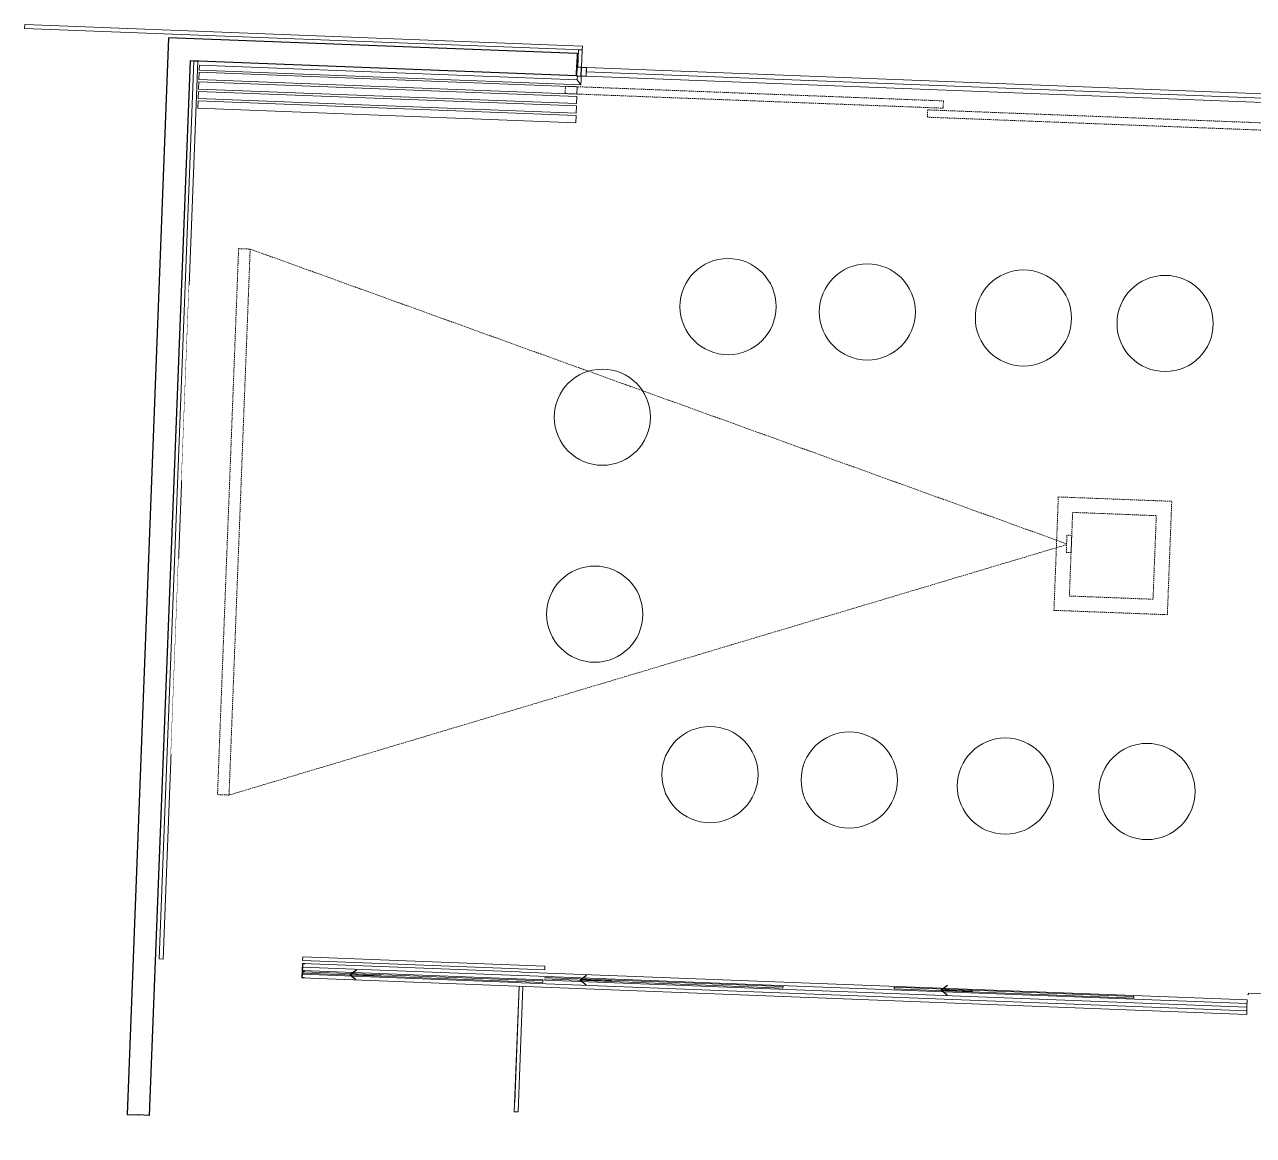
# Model space of a CAD drawing. Header units: millimetres. Extents: x 37982 to 83307, y -4479 to 56252.
# Drawn here: x 37982 to 44369, y 18759 to 24534 of the extents above; entities that cross this region are included whole.
import ezdxf

# ---------------------------------------------------------------- set-up
doc = ezdxf.new("R2010")
doc.units = ezdxf.units.MM
doc.header["$MEASUREMENT"] = 0
doc.linetypes.add('DGN Style 2', pattern=[10, 6, -4])
for name, color, linetype, lineweight in [('ANNO-NOTE-0020', 9, 'Continuous', 0), ('EQPM-FIXD', 62, 'Continuous', 13), ('EQPM-OVHD', 62, 'DGN Style 2', 13), ('FIXT-JNRY-PART', 42, 'Continuous', 0), ('FURN-FREE', 1, 'Continuous', 0), ('FURN-STOR', 213, 'Continuous', 0), ('GLAZ', 4, 'Continuous', 0), ('PRTN-FULL', 6, 'Continuous', 30), ('WALL-LNIG', 1, 'Continuous', 0)]:
    doc.layers.add(name, color=color, linetype=linetype, lineweight=lineweight)
doc.styles.add('Style-Arial Narrow', font='ARIALN.TTF')
doc.dimstyles.new('Arrow', dxfattribs={"dimtxt": 250, "dimasz": 162.5, "dimexe": 250, "dimexo": 0.0625, "dimgap": 125, "dimtad": 0, "dimtih": 1, "dimtoh": 1, "dimdec": 0, "dimzin": 11, "dimdsep": 46, "dimtxsty": 'Style-Arial Narrow', "dimblk": 'TerminatorOpen_1.5', "dimcen": 0.09, "dimadec": 0, "dimazin": 3, "dimtfac": 1, "dimtdec": 0, "dimtmove": 0, "dimatfit": 1, "dimldrblk": 'TerminatorOpen_1.5', "dimfxl": 250, "dimfxlon": 1, "dimfrac": 2, "dimtolj": 1, "dimtzin": 11, "dimarcsym": 0})

# ---------------------------------------------------------------- blocks, each defined once
blk = doc.blocks.new('*U43')
at = {"lineweight": -2, "flags": 128}
for points in [[(-4756.4, 240), (-2791.6, 164), (-2790.1, 202), (-4754.9, 277.9), (-4756.4, 240)], [(-4758.3, 190), (-2793.5, 114.1), (-2792.1, 152), (-4756.8, 228), (-4758.3, 190)], [(-4762.2, 90.1), (-2797.4, 14.1), (-2795.9, 52.1), (-4760.7, 128.1), (-4762.2, 90.1)], [(-4760.2, 140), (-2795.5, 64.1), (-2794, 102.1), (-4758.8, 178), (-4760.2, 140)]]:
    blk.add_lwpolyline(points, close=True, dxfattribs=at)
at = {"color": 251, "linetype": 'DGN Style 2', "lineweight": -2, "flags": 128}
for points in [[(-2852.8, 166.4), (-888, 90.5), (-886.6, 128.4), (-2851.4, 204.4), (-2852.8, 166.4)], [(-969.9, 43.6), (994.9, -32.3), (996.3, 5.6), (-968.4, 81.6), (-969.9, 43.6)], [(913, -79.2), (2877.8, -155.1), (2879.3, -117.2), (914.5, -41.2), (913, -79.2)], [(2795.9, -202), (4760.7, -277.9), (4762.2, -240), (2797.4, -164), (2795.9, -202)]]:
    blk.add_lwpolyline(points, close=True, dxfattribs=at)
blk = doc.blocks.new('*U44')
at = {"color": 0, "linetype": 'ByBlock', "lineweight": -2}
blk.add_wipeout([(-26.4, 712.4), (-81.2, -706.6), (68.6, -712.4), (123.5, 706.6)], dxfattribs=at)
blk.add_wipeout([(-34.1, 512.5), (-73.5, -506.7), (-123.5, -504.8), (-84.1, 514.4)], dxfattribs=at)
blk = doc.blocks.new('*U45')
at = {"color": 0, "linetype": 'ByBlock', "lineweight": -2}
blk.add_wipeout([(-26.4, 712.4), (-81.2, -706.6), (68.6, -712.4), (123.5, 706.6)], dxfattribs=at)
blk.add_wipeout([(-34.1, 512.5), (-73.5, -506.7), (-123.5, -504.8), (-84.1, 514.4)], dxfattribs=at)
blk = doc.blocks.new('*U47')
at = {"color": 0, "linetype": 'ByBlock', "lineweight": -2, "extrusion": (0, 0, -1), "flags": 128}
for points in [[(198.8, 225.7), (-235.9, 208.9), (-219.1, -225.7), (215.6, -208.9), (198.8, 225.7)], [(232.4, 1.4), (207.5, 0.4), (210.9, -89.5), (235.9, -88.6), (232.4, 1.4)]]:
    blk.add_lwpolyline(points, close=True, dxfattribs=at)
blk = doc.blocks.new('*U46')
at = {"color": 0, "linetype": 'ByBlock', "lineweight": -2, "extrusion": (0, 0, -1), "flags": 128}
blk.add_lwpolyline([(283.4, 306.2), (-306.2, 283.4), (-283.4, -306.2), (306.2, -283.4), (283.4, 306.2)], close=True, dxfattribs=at)
at = {"color": 0, "linetype": 'ByBlock', "lineweight": -2}
blk.add_blockref('*U47', (-10.2, 0), dxfattribs=at)
blk = doc.blocks.new('TerminatorOpen_1.5')
at = {"color": 0, "linetype": 'ByBlock', "lineweight": -2}
for q in [(-1, 0.77), (-1, 0), (-1, -0.77)]:
    blk.add_line((0, 0), q, dxfattribs=at)
blk = doc.blocks.new('*U81')
at = {"color": 0, "linetype": 'ByBlock', "lineweight": -2}
blk.add_line((2455.7, -94.9), (-2455.7, 94.9), dxfattribs=at)
at = {"color": 0, "linetype": 'ByBlock', "lineweight": -2, "flags": 128}
blk.add_lwpolyline([(-2454.9, 113.6), (2456.4, -76.2), (2454.9, -113.6), (-2456.4, 76.2), (-2454.9, 113.6)], close=True, dxfattribs=at)
blk = doc.blocks.new('*U82')
at = {"color": 0, "linetype": 'ByBlock', "lineweight": -2}
blk.add_line((2455.7, -94.9), (-2455.7, 94.9), dxfattribs=at)
at = {"color": 0, "linetype": 'ByBlock', "lineweight": -2, "flags": 128}
blk.add_lwpolyline([(-2454.9, 113.6), (2456.4, -76.2), (2454.9, -113.6), (-2456.4, 76.2), (-2454.9, 113.6)], close=True, dxfattribs=at)
blk = doc.blocks.new('*U83')
at = {"color": 0, "linetype": 'ByBlock', "lineweight": -2}
blk.add_line((-3.4, 16.9), (6.6, 16.5), dxfattribs=at)
at = {"color": 0, "linetype": 'ByBlock', "lineweight": -2, "flags": 128}
blk.add_lwpolyline([(6.6, 16.5), (6.7, 18.5), (-5.3, 18.9), (-6.7, -18.5), (5.2, -18.9), (5.3, -17), (-4.6, -16.6), (-4, 0.2), (-3.4, 16.9)], dxfattribs=at)
blk = doc.blocks.new('*U84')
at = {"color": 0, "linetype": 'ByBlock', "lineweight": -2}
blk.add_line((-3.4, 16.9), (6.6, 16.5), dxfattribs=at)
at = {"color": 0, "linetype": 'ByBlock', "lineweight": -2, "flags": 128}
blk.add_lwpolyline([(6.6, 16.5), (6.7, 18.5), (-5.3, 18.9), (-6.7, -18.5), (5.2, -18.9), (5.3, -17), (-4.6, -16.6), (-4, 0.2), (-3.4, 16.9)], dxfattribs=at)

msp = doc.modelspace()

# ---------------------------------------------------------------- linework, layer by layer
at = {"layer": 'EQPM-OVHD', "linetype": 'DGN Style 2', "lineweight": 0, "flags": 128}
msp.add_lwpolyline([(39094.5, 23368.9), (39154.5, 23366.6), (39044.8, 20528.7), (38984.8, 20531), (39094.5, 23368.9)], close=True, dxfattribs=at)
at = {"layer": 'FURN-STOR'}
for centre in [(41638.6, 23067.8), (43174, 23008.5), (40985.1, 22492.8), (40945.5, 21468.9), (42268.6, 20606.9), (43816.4, 20547.1)]:
    msp.add_circle(centre, 250, dxfattribs=at)
at = {"layer": 'GLAZ'}
for p, q in [((40900.4, 24264.8), (40901.3, 24287.3)), ((40902.2, 24309.8), (40901.3, 24287.3)), ((40901.3, 24287.3), (48460.7, 23995.2)), ((40902.2, 24309.8), (48461.5, 24017.7)), ((40900.4, 24264.8), (48459.8, 23972.7))]:
    msp.add_line(p, q, dxfattribs=at)
at = {"layer": 'GLAZ', "flags": 128}
msp.add_lwpolyline([(40877.2, 24310.8), (40902.2, 24309.8), (40900.4, 24264.8), (40875.4, 24265.8), (40877.2, 24310.8)], close=True, dxfattribs=at)
at = {"layer": 'PRTN-FULL'}
for p, q in [((38730.5, 24464.8), (38514.3, 18868)), ((40854.9, 24382.7), (38730.5, 24464.8)), ((38842, 24344.4), (38630.2, 18863.5)), ((40850.5, 24266.8), (38842, 24344.4)), ((40854.9, 24382.7), (40852.7, 24324.7)), ((40850.5, 24266.8), (40852.7, 24324.7)), ((38514.3, 18868), (38572.2, 18865.7)), ((38630.2, 18863.5), (38572.2, 18865.7))]:
    msp.add_line(p, q, dxfattribs=at)
at = {"layer": 'PRTN-FULL', "flags": 128}
msp.add_lwpolyline([(40877.2, 24310.8), (40852.2, 24311.7), (40850.5, 24266.8), (40875.4, 24265.8), (40877.2, 24310.8)], close=True, dxfattribs=at)
at = {"layer": 'WALL-LNIG', "flags": 128}
for points in [[(37982.7, 24533.7), (40881.5, 24421.7), (40880.7, 24401.7), (37981.9, 24513.7), (37982.7, 24533.7)], [(40860.7, 24402.5), (40880.7, 24401.7), (40877.2, 24310.8), (40857.2, 24311.5), (40860.7, 24402.5)], [(38681.6, 19677.1), (38862, 24343.6), (38882, 24342.9), (38701.6, 19676.3), (38681.6, 19677.1)], [(38891.2, 24322.5), (40854.7, 24246.6), (40873.7, 24220.8), (38890.2, 24297.5), (38891.2, 24322.5)], [(40855.5, 24266.6), (40875.4, 24265.8), (40874.7, 24245.8), (40873.7, 24220.8), (40854.7, 24246.6), (40855.5, 24266.6)], [(39427.5, 19688.3), (40686.7, 19639.7), (40685.9, 19619.7), (39426.7, 19668.3), (39427.5, 19688.3)]]:
    msp.add_lwpolyline(points, close=True, dxfattribs=at)

# ---------------------------------------------------------------- block references
at = {"layer": 'WALL-LNIG', "color": 251, "linetype": 'DGN Style 2'}
msp.add_blockref('*U43', (43644.7, 24008.6), dxfattribs=at)
at = {"layer": 'WALL-LNIG'}
for name, p in [('*U83', (39430, 19597)), ('*U84', (39431.4, 19634.4))]:
    msp.add_blockref(name, p, dxfattribs=at)

# ---------------------------------------------------------------- leaders
at = {"layer": 'ANNO-NOTE-0020'}
msp.add_leader([(39673, 19596.1), (39836.9, 19589.7)], dimstyle='Arrow', override={"dimtxt": 50, "dimasz": 32.5, "dimgap": 25}, dxfattribs=at)

# ---------------------------------------------------------------- wipeouts: each hides what was drawn before it
msp.add_wipeout([(44316.2, 18784.8), (44343.8, 19498.3), (44368.8, 19497.4), (44342.2, 18808.9)]).dxf.layer = 'FIXT-JNRY-PART'
at = {"linetype": 'Continuous'}
msp.add_wipeout([(42856, 22703.2), (41357.1, 22761.1), (41287.6, 20962.4), (42786.4, 20904.5)], dxfattribs=at).dxf.layer = 'FURN-FREE'

# ---------------------------------------------------------------- next in the draw order: linework, layer by layer
at = {"layer": 'FURN-STOR'}
for centre in [(42362.6, 23039.9), (41544.6, 20634.9)]:
    msp.add_circle(centre, 250, dxfattribs=at)

# ---------------------------------------------------------------- next in the draw order: block references
at = {"layer": 'EQPM-FIXD', "linetype": 'Continuous', "lineweight": 0}
msp.add_blockref('*U44', (38921.1, 22664.3), dxfattribs=at)

# ---------------------------------------------------------------- next in the draw order: wipeouts: each hides what was drawn before it
for points in [[(40692.6, 19639.4), (41300.1, 19616), (41299.2, 19591), (40691.7, 19614.5)], [(44316.2, 18784.8), (44974.5, 18759.4), (44975.5, 18784.4), (44342.2, 18808.9)]]:
    msp.add_wipeout(points).dxf.layer = 'FIXT-JNRY-PART'
at = {"linetype": 'Continuous'}
msp.add_wipeout([(44354.8, 22645.2), (42856, 22703.2), (42786.4, 20904.5), (44285.3, 20846.6)], dxfattribs=at).dxf.layer = 'FURN-FREE'

# ---------------------------------------------------------------- next in the draw order: linework, layer by layer
at = {"layer": 'EQPM-OVHD', "linetype": 'DGN Style 2', "lineweight": 0}
for p, q in [((39154.5, 23366.6), (43398.4, 21834.6)), ((43393.5, 21828.9), (39044.8, 20528.7))]:
    msp.add_line(p, q, dxfattribs=at)
at = {"layer": 'FURN-STOR'}
for centre in [(43910.4, 22980), (43080, 20575.5)]:
    msp.add_circle(centre, 250, dxfattribs=at)

# ---------------------------------------------------------------- next in the draw order: block references
at = {"layer": 'EQPM-FIXD', "linetype": 'Continuous', "lineweight": 0}
msp.add_blockref('*U45', (38866.2, 21245.3), dxfattribs=at)
at = {"layer": 'EQPM-OVHD', "linetype": 'DGN Style 2', "lineweight": 0, "extrusion": (0, 0, -1), "rotation": 184.4262783106791}
msp.add_blockref('*U46', (-43638.7, 21772.2), dxfattribs=at)

# ---------------------------------------------------------------- next in the draw order: wipeouts: each hides what was drawn before it
msp.add_wipeout([(41300.1, 19616), (41908, 19592.5), (41907.1, 19567.5), (41299.2, 19591)]).dxf.layer = 'FIXT-JNRY-PART'
at = {"linetype": 'Continuous'}
msp.add_wipeout([(45853.7, 22587.3), (44354.8, 22645.2), (44285.3, 20846.6), (45784.2, 20788.7)], dxfattribs=at).dxf.layer = 'FURN-FREE'

# ---------------------------------------------------------------- next in the draw order: wipeouts: each hides what was drawn before it
msp.add_wipeout([(41908, 19592.5), (42515.7, 19569), (42514.8, 19544), (41907.1, 19567.5)]).dxf.layer = 'FIXT-JNRY-PART'

# ---------------------------------------------------------------- next in the draw order: wipeouts: each hides what was drawn before it
msp.add_wipeout([(42515.7, 19569), (43123.4, 19545.5), (43122.5, 19520.5), (42514.8, 19544)]).dxf.layer = 'FIXT-JNRY-PART'

# ---------------------------------------------------------------- next in the draw order: wipeouts: each hides what was drawn before it
msp.add_wipeout([(43123.4, 19545.5), (43731.1, 19522), (43730.2, 19497), (43122.5, 19520.5)]).dxf.layer = 'FIXT-JNRY-PART'

# ---------------------------------------------------------------- next in the draw order: wipeouts: each hides what was drawn before it
msp.add_wipeout([(43731.1, 19522), (44338.8, 19498.5), (44337.9, 19473.5), (43730.2, 19497)]).dxf.layer = 'FIXT-JNRY-PART'

# ---------------------------------------------------------------- next in the draw order: wipeouts: each hides what was drawn before it
msp.add_wipeout([(40685.7, 19614.7), (44337.9, 19473.5), (44311.3, 18785), (40659.1, 18926.2)]).dxf.layer = 'FIXT-JNRY-PART'

# ---------------------------------------------------------------- next in the draw order: linework, layer by layer
at = {"layer": 'FIXT-JNRY-PART', "flags": 128}
msp.add_lwpolyline([(44338.6, 19492.5), (44343.6, 19492.3), (44343.8, 19498.3), (46946.9, 19397.7), (46946.6, 19391.7), (46951.6, 19391.5)], dxfattribs=at)
at = {"layer": 'WALL-LNIG', "flags": 128}
for points in [[(41923.9, 19524.8), (40678.5, 19573), (40678.8, 19581), (41924.2, 19532.8), (41923.9, 19524.8)], [(43747.8, 19473.1), (42502.5, 19521.2), (42502.8, 19529.2), (43748.1, 19481.1), (43747.8, 19473.1)]]:
    msp.add_lwpolyline(points, close=True, dxfattribs=at)

# ---------------------------------------------------------------- next in the draw order: leaders
at = {"layer": 'ANNO-NOTE-0020'}
for points in [[(40869.6, 19568.9), (41033.5, 19562.5)], [(42745.9, 19516), (42909.8, 19509.7)]]:
    msp.add_leader(points, dimstyle='Arrow', override={"dimtxt": 50, "dimasz": 32.5, "dimgap": 25}, dxfattribs=at)

# ---------------------------------------------------------------- next in the draw order: wipeouts: each hides what was drawn before it
msp.add_wipeout([(40685.7, 19614.7), (40555.7, 19619.7), (40529.1, 18931.2), (40659.1, 18926.2)]).dxf.layer = 'FIXT-JNRY-PART'

# ---------------------------------------------------------------- next in the draw order: linework, layer by layer
at = {"layer": 'WALL-LNIG', "flags": 128}
for points in [[(40675.8, 19554.3), (39430.4, 19602.5), (39430.7, 19610.5), (40676.1, 19562.3), (40675.8, 19554.3)], [(40527.2, 18882.8), (40552.4, 19534.8), (40572.4, 19534.1), (40547.2, 18882), (40527.2, 18882.8)]]:
    msp.add_lwpolyline(points, close=True, dxfattribs=at)

# ---------------------------------------------------------------- next in the draw order: block references
at = {"layer": 'WALL-LNIG'}
for name, p in [('*U82', (41879.6, 19502.3)), ('*U81', (41881.1, 19539.7))]:
    msp.add_blockref(name, p, dxfattribs=at)

doc.saveas('drawing.dxf')
